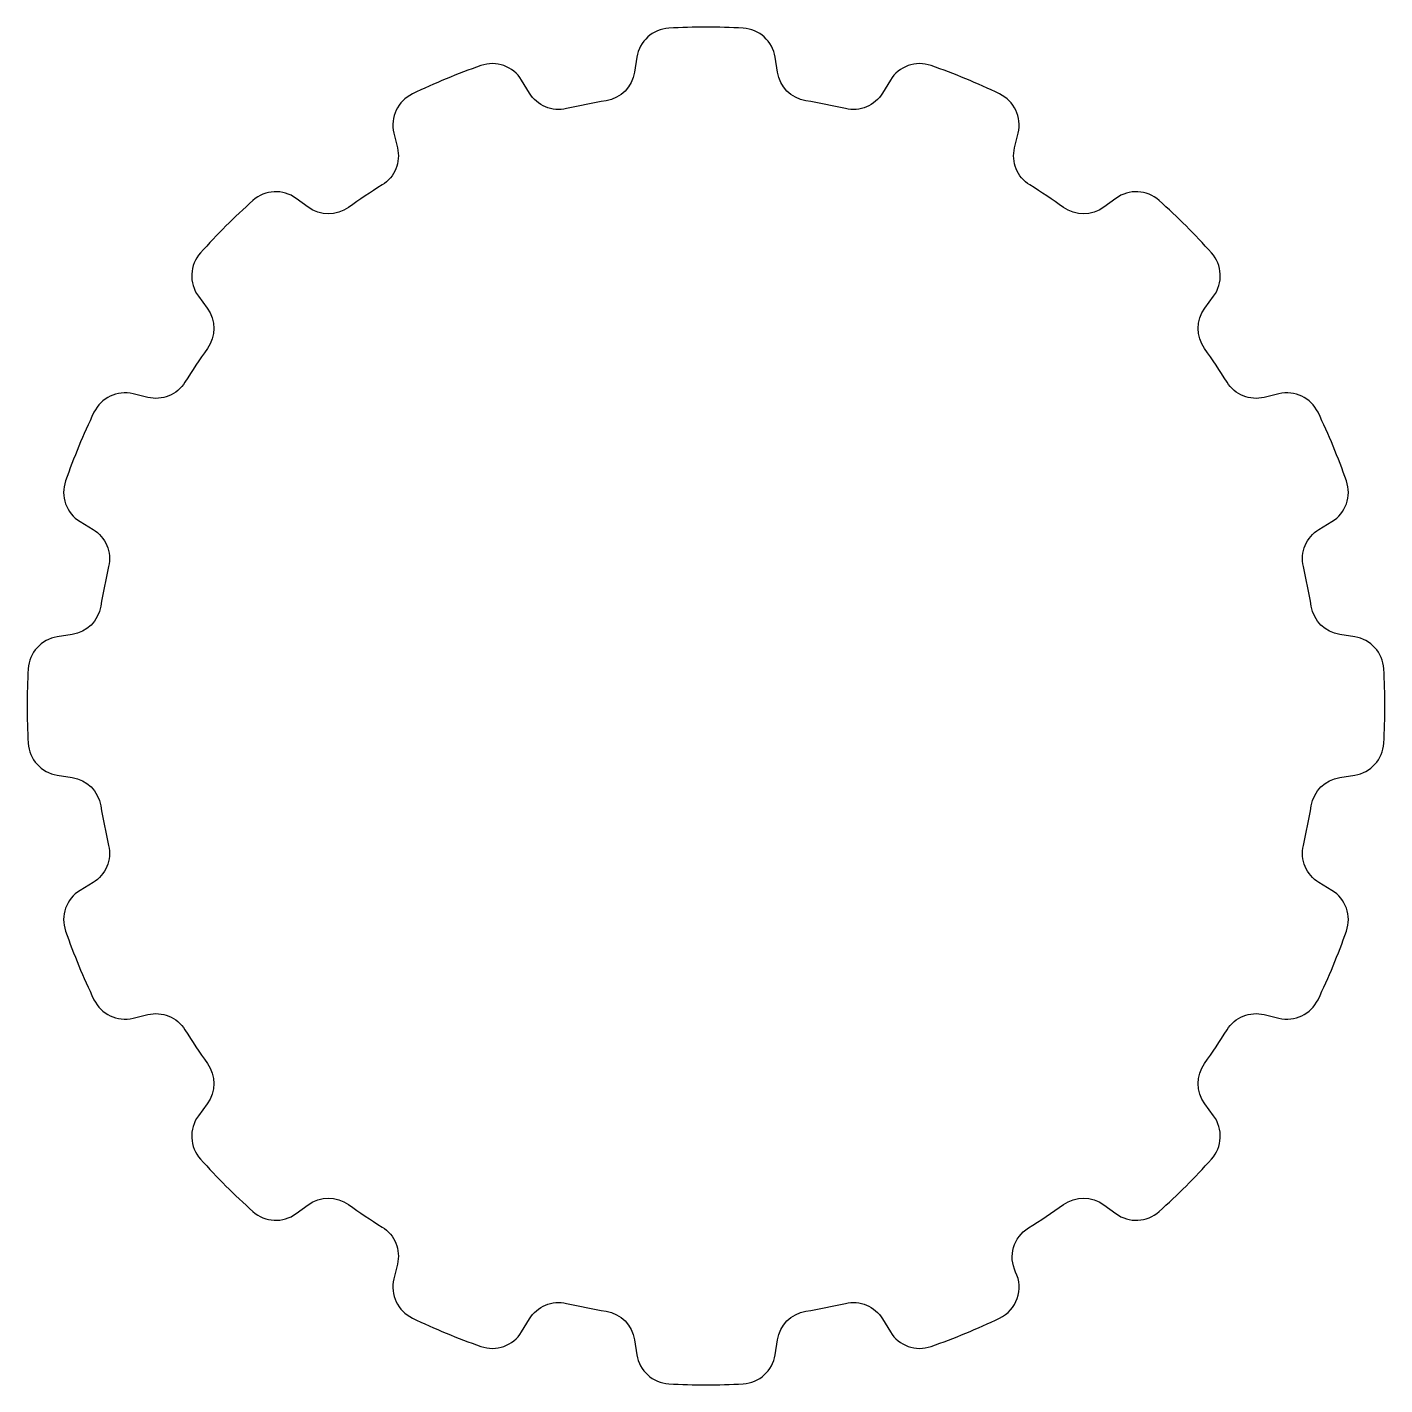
# Model space of a CAD drawing. Extents: x 130.6 to 193.9, y 178.8 to 242.1.
import ezdxf

# ---------------------------------------------------------------- set-up
doc = ezdxf.new("R2010")
doc.units = 0
doc.header["$LTSCALE"] = 15
doc.layers.get('0').update_dxf_attribs({"linetype": 'CONTINUOUS'})

msp = doc.modelspace()

# ---------------------------------------------------------------- linework, layer by layer
at = {"color": 0, "linetype": 'BYBLOCK', "ltscale": 0.05}
msp.add_lwpolyline([(180.831, 233.674, -0.324393), (178.953, 233.664, 0.016502), (177.383, 234.713, -0.324393), (176.674, 236.452), (176.84, 237.134, 0.354695), (175.978, 238.957, 0.027344), (172.782, 240.281, 0.354695), (170.884, 239.601), (170.519, 239.001, -0.324393), (168.788, 238.273, 0.016502), (166.936, 238.641, -0.324393), (165.615, 239.977), (165.508, 240.671, 0.354695), (164.014, 242.025, 0.027344), (160.555, 242.025, 0.354695), (159.061, 240.671), (158.954, 239.977, -0.324393), (157.633, 238.641, 0.016502), (155.781, 238.273, -0.324393), (154.05, 239.001), (153.685, 239.601, 0.354695), (151.787, 240.281, 0.027344), (148.591, 238.957, 0.354695), (147.729, 237.134), (147.895, 236.452, -0.324393), (147.186, 234.713, 0.016502), (145.616, 233.664, -0.324393), (143.738, 233.674), (143.172, 234.089, 0.354695), (141.158, 233.99, 0.027344), (138.711, 231.544, 0.354695), (138.612, 229.53), (139.028, 228.964, -0.324393), (139.038, 227.085, 0.016502), (137.989, 225.516, -0.324393), (136.25, 224.806), (135.568, 224.973, 0.354695), (133.745, 224.111, 0.027344), (132.421, 220.915, 0.354695), (133.1, 219.016), (133.7, 218.652, -0.324393), (134.429, 216.92, 0.016502), (134.06, 215.069, -0.324393), (132.725, 213.748), (132.031, 213.641, 0.354695), (130.677, 212.147, 0.027344), (130.677, 208.687, 0.354695), (132.031, 207.193), (132.725, 207.086, -0.324393), (134.06, 205.765, 0.016502), (134.429, 203.914, -0.324393), (133.7, 202.182), (133.1, 201.818, 0.354695), (132.421, 199.919, 0.027344), (133.745, 196.723, 0.354695), (135.568, 195.861), (136.25, 196.028, -0.324393), (137.989, 195.318, 0.016502), (139.038, 193.749, -0.324393), (139.028, 191.87), (138.612, 191.304, 0.354695), (138.711, 189.29, 0.027344), (141.158, 186.844, 0.354695), (143.172, 186.745), (143.738, 187.16, -0.324393), (145.616, 187.17, 0.016502), (147.186, 186.121, -0.324393), (147.895, 184.382), (147.729, 183.7, 0.354695), (148.591, 181.877, 0.027344), (151.787, 180.553, 0.354695), (153.685, 181.233), (154.05, 181.833, -0.324393), (155.781, 182.561, 0.016502), (157.633, 182.193, -0.324393), (158.954, 180.858), (159.061, 180.164, 0.354695), (160.555, 178.809, 0.027344), (164.014, 178.809, 0.354695), (165.508, 180.164), (165.615, 180.858, -0.324393), (166.936, 182.193, 0.016502), (168.788, 182.561, -0.324393), (170.519, 181.833), (170.884, 181.233, 0.354695), (172.782, 180.553, 0.027344), (175.978, 181.877, 0.416044), (176.724, 184.021, -0.385248), (177.322, 186.083, 0.017136), (178.953, 187.17, -0.324393), (180.831, 187.16), (181.397, 186.745, 0.354695), (183.411, 186.844, 0.027344), (185.858, 189.29, 0.354695), (185.957, 191.304), (185.541, 191.87, -0.324393), (185.531, 193.749, 0.016502), (186.58, 195.318, -0.324393), (188.319, 196.028), (189.001, 195.861, 0.354695), (190.824, 196.723, 0.027344), (192.148, 199.919, 0.354695), (191.469, 201.818), (190.868, 202.182, -0.324393), (190.14, 203.914, 0.016502), (190.509, 205.765, -0.324393), (191.844, 207.086), (192.538, 207.193, 0.354695), (193.892, 208.687, 0.027344), (193.892, 212.147, 0.354695), (192.538, 213.641), (191.844, 213.748, -0.324393), (190.509, 215.069, 0.016502), (190.14, 216.92, -0.324393), (190.868, 218.652), (191.469, 219.016, 0.354695), (192.148, 220.915, 0.027344), (190.824, 224.111, 0.354695), (189.001, 224.973), (188.319, 224.806, -0.324393), (186.58, 225.516, 0.016502), (185.531, 227.085, -0.324393), (185.541, 228.964), (185.957, 229.53, 0.354695), (185.858, 231.544, 0.027344), (183.411, 233.99, 0.354695), (181.397, 234.089)], format="xyb", close=True, dxfattribs=at)

doc.saveas('drawing.dxf')
